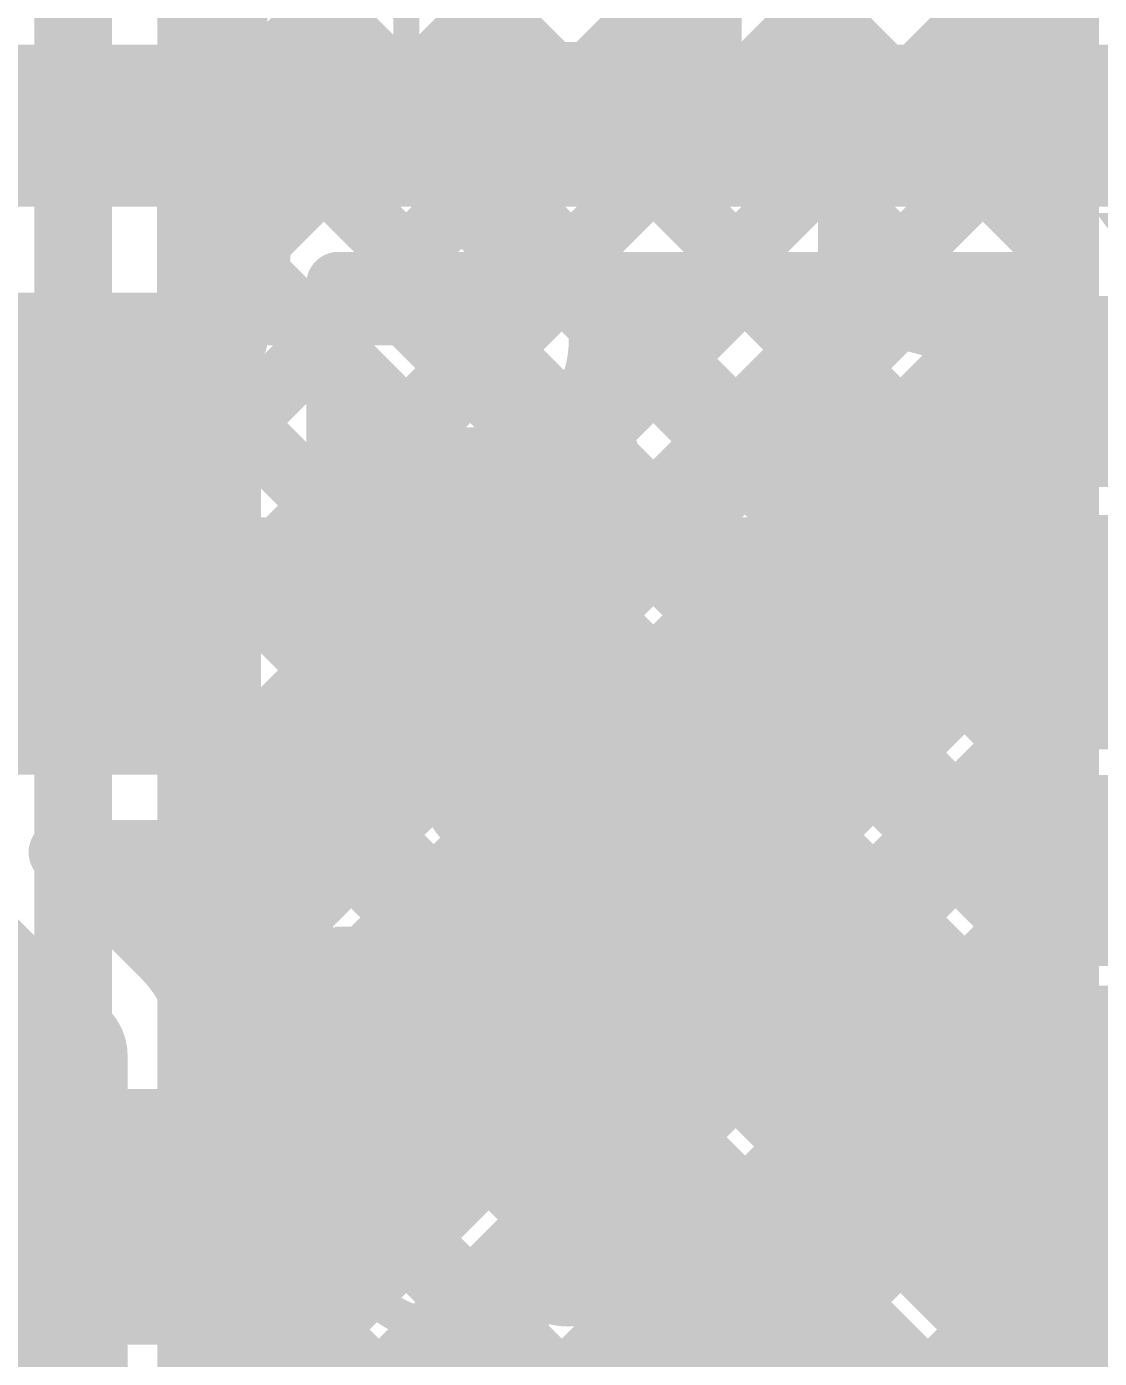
# Model space of a CAD drawing. Header units: millimetres. Extents: x -0.33 to 3.26, y -0.12 to 2.83.
# Drawn here: x 1.5893 to 1.7551, y 1.7346 to 1.9403 of the extents above; entities that cross this region are included whole.
import ezdxf

# ---------------------------------------------------------------- set-up
doc = ezdxf.new("R2010")
doc.units = ezdxf.units.MM
doc.header["$MEASUREMENT"] = 0
for name, color, linetype in [('BottomLayer', 5, 'Continuous'), ('BottomOverlay', 54, 'Continuous'), ('BottomPaste', 16, 'Continuous'), ('BottomSolder', 6, 'Continuous'), ('TopLayer', 1, 'Continuous'), ('TopOverlay', 2, 'Continuous'), ('ViaHoleLayer', 16, 'Continuous')]:
    doc.layers.add(name, color=color, linetype=linetype)
doc.styles.add('Arial', font='', dxfattribs={"height": 0.2})
doc.styles.get('Arial').set_extended_font_data('Arial')

# ---------------------------------------------------------------- blocks, each defined once
blk = doc.blocks.new('R__0402_B_120')
at = {"layer": 'BottomLayer'}
for points in [[(-0.009500000000000001, 0.0125), (-0.009499999999999998, -0.0125), (-0.0275, -0.0125), (-0.0275, 0.0125)], [(0.0275, 0.0125), (0.0275, -0.0125), (0.009500000000000001, -0.0125), (0.009499999999999998, 0.0125)]]:
    blk.add_hatch(color=5, dxfattribs=at).paths.add_polyline_path(points)
at = {"layer": 'BottomPaste'}
for points in [[(-0.009500000000000001, 0.0125), (-0.009499999999999998, -0.0125), (-0.0275, -0.0125), (-0.0275, 0.0125)], [(0.0275, 0.0125), (0.0275, -0.0125), (0.009500000000000001, -0.0125), (0.009499999999999998, 0.0125)]]:
    blk.add_hatch(color=16, dxfattribs=at).paths.add_polyline_path(points)
at = {"layer": 'BottomSolder'}
for points in [[(-0.005500000000000001, 0.0165), (-0.005499999999999999, -0.0165), (-0.0315, -0.0165), (-0.0315, 0.0165)], [(0.0315, 0.0165), (0.0315, -0.0165), (0.005500000000000001, -0.0165), (0.005499999999999999, 0.0165)]]:
    blk.add_hatch(color=6, dxfattribs=at).paths.add_polyline_path(points)
at = {"layer": 'BottomOverlay', "const_width": 0.005}
for points in [[(-0.0325, 0.0175), (-0.0325, -0.0175)], [(-0.0325, 0.0175), (-0.0085, 0.0175)], [(0.0085, 0.0175), (0.0325, 0.0175)], [(0.0325, 0.0175), (0.0325, -0.0175)], [(-0.0325, -0.0175), (-0.0085, -0.0175)], [(0.0085, -0.0175), (0.0325, -0.0175)]]:
    blk.add_lwpolyline(points, dxfattribs=at)
at = {"layer": 'BottomOverlay', "const_width": 0.0025}
for points in [[(-0.03375, 0.0175, 1), (-0.03125, 0.0175, 1)], [(-0.03375, 0.0175, 1), (-0.03125, 0.0175, 1)], [(-0.00975, 0.0175, 1), (-0.00725, 0.0175, 1)], [(0.00725, 0.0175, 1), (0.00975, 0.0175, 1)], [(0.03125, 0.0175, 1), (0.03375, 0.0175, 1)], [(0.03125, 0.0175, 1), (0.03375, 0.0175, 1)], [(-0.03375, -0.0175, 1), (-0.03125, -0.0175, 1)], [(-0.03375, -0.0175, 1), (-0.03125, -0.0175, 1)], [(-0.00975, -0.0175, 1), (-0.00725, -0.0175, 1)], [(0.00725, -0.0175, 1), (0.00975, -0.0175, 1)], [(0.03125, -0.0175, 1), (0.03375, -0.0175, 1)], [(0.03125, -0.0175, 1), (0.03375, -0.0175, 1)]]:
    blk.add_lwpolyline(points, format="xyb", close=True, dxfattribs=at)
blk = doc.blocks.new('R__0402_B_124')
at = {"layer": 'BottomLayer'}
for points in [[(-0.009500000000000001, 0.0125), (-0.009499999999999998, -0.0125), (-0.0275, -0.0125), (-0.0275, 0.0125)], [(0.0275, 0.0125), (0.0275, -0.0125), (0.009500000000000001, -0.0125), (0.009499999999999998, 0.0125)]]:
    blk.add_hatch(color=5, dxfattribs=at).paths.add_polyline_path(points)
at = {"layer": 'BottomPaste'}
for points in [[(-0.009500000000000001, 0.0125), (-0.009499999999999998, -0.0125), (-0.0275, -0.0125), (-0.0275, 0.0125)], [(0.0275, 0.0125), (0.0275, -0.0125), (0.009500000000000001, -0.0125), (0.009499999999999998, 0.0125)]]:
    blk.add_hatch(color=16, dxfattribs=at).paths.add_polyline_path(points)
at = {"layer": 'BottomSolder'}
for points in [[(-0.005500000000000001, 0.0165), (-0.005499999999999999, -0.0165), (-0.0315, -0.0165), (-0.0315, 0.0165)], [(0.0315, 0.0165), (0.0315, -0.0165), (0.005500000000000001, -0.0165), (0.005499999999999999, 0.0165)]]:
    blk.add_hatch(color=6, dxfattribs=at).paths.add_polyline_path(points)
at = {"layer": 'BottomOverlay', "const_width": 0.005}
for points in [[(-0.0325, 0.0175), (-0.0085, 0.0175)], [(-0.0325, 0.0175), (-0.0325, -0.0175)], [(0.0085, 0.0175), (0.0325, 0.0175)], [(0.0325, 0.0175), (0.0325, -0.0175)], [(-0.0325, -0.0175), (-0.0085, -0.0175)], [(0.0085, -0.0175), (0.0325, -0.0175)]]:
    blk.add_lwpolyline(points, dxfattribs=at)
at = {"layer": 'BottomOverlay', "const_width": 0.0025}
for points in [[(-0.03375, 0.0175, 1), (-0.03125, 0.0175, 1)], [(-0.03375, 0.0175, 1), (-0.03125, 0.0175, 1)], [(-0.00975, 0.0175, 1), (-0.00725, 0.0175, 1)], [(0.00725, 0.0175, 1), (0.00975, 0.0175, 1)], [(0.03125, 0.0175, 1), (0.03375, 0.0175, 1)], [(0.03125, 0.0175, 1), (0.03375, 0.0175, 1)], [(-0.03375, -0.0175, 1), (-0.03125, -0.0175, 1)], [(-0.03375, -0.0175, 1), (-0.03125, -0.0175, 1)], [(-0.00975, -0.0175, 1), (-0.00725, -0.0175, 1)], [(0.00725, -0.0175, 1), (0.00975, -0.0175, 1)], [(0.03125, -0.0175, 1), (0.03375, -0.0175, 1)], [(0.03125, -0.0175, 1), (0.03375, -0.0175, 1)]]:
    blk.add_lwpolyline(points, format="xyb", close=True, dxfattribs=at)
blk = doc.blocks.new('SOT23_3_B_168')
at = {"layer": 'BottomLayer'}
for points in [[(-0.02165995, 0.02657475), (-0.05315605, 0.02657475), (-0.05315605, 0.05807085), (-0.02165995, 0.05807085)], [(0.05314315, 0.02657475), (0.02164705, 0.02657475), (0.02164705, 0.05807085), (0.05314315, 0.05807085)], [(0.01574165, -0.05807095), (-0.01575445, -0.05807095), (-0.01575445, -0.02657485), (0.01574165, -0.02657485)]]:
    blk.add_hatch(color=5, dxfattribs=at).paths.add_polyline_path(points)
at = {"layer": 'BottomPaste'}
for points in [[(-0.02165995, 0.02657475), (-0.05315605, 0.02657475), (-0.05315605, 0.05807085), (-0.02165995, 0.05807085)], [(0.05314315, 0.02657475), (0.02164705, 0.02657475), (0.02164705, 0.05807085), (0.05314315, 0.05807085)], [(0.01574165, -0.05807095), (-0.01575445, -0.05807095), (-0.01575445, -0.02657485), (0.01574165, -0.02657485)]]:
    blk.add_hatch(color=16, dxfattribs=at).paths.add_polyline_path(points)
at = {"layer": 'BottomSolder'}
for points in [[(-0.01765995, 0.02257475), (-0.05715605, 0.02257475), (-0.05715605, 0.06207085), (-0.01765995, 0.06207085)], [(0.05714315, 0.02257475), (0.01764705, 0.02257475), (0.01764705, 0.06207085), (0.05714315, 0.06207085)], [(0.01974165, -0.06207095), (-0.01975445, -0.06207095), (-0.01975445, -0.02257485), (0.01974165, -0.02257485)]]:
    blk.add_hatch(color=6, dxfattribs=at).paths.add_polyline_path(points)
at = {"layer": 'BottomOverlay'}
for points, const_width in [([(-0.0640851, 0.068, 1), (-0.0739277, 0.068, 1)], 0.0098425), ([(-0.0763883, 0.068, 1), (-0.0714671, 0.068, 1)], 0.0049212), ([(-0.0665457, 0.068, 1), (-0.0616245, 0.068, 1)], 0.0049212), ([(-0.0665064, 0.03, 1), (-0.0615064, 0.03, 1)], 0.005), ([(-0.0135064, 0.032, 1), (-0.0085064, 0.032, 1)], 0.005), ([(0.0084936, 0.032, 1), (0.0134936, 0.032, 1)], 0.005), ([(0.0614936, 0.03, 1), (0.0664936, 0.03, 1)], 0.005), ([(0.0264936, -0.031, 1), (0.0314936, -0.031, 1)], 0.005), ([(0.0614936, -0.031, 1), (0.0664936, -0.031, 1)], 0.005), ([(0.0614936, -0.031, 1), (0.0664936, -0.031, 1)], 0.005), ([(-0.0665064, -0.032, 1), (-0.0615064, -0.032, 1)], 0.005), ([(-0.0665064, -0.032, 1), (-0.0615064, -0.032, 1)], 0.005), ([(-0.0315064, -0.032, 1), (-0.0265064, -0.032, 1)], 0.005)]:
    blk.add_lwpolyline(points, format="xyb", close=True, dxfattribs=dict(at, const_width=const_width))
at = {"layer": 'BottomOverlay', "const_width": 0.01}
for points in [[(-0.0640064, 0.03), (-0.0640064, -0.032)], [(0.0109936, 0.032), (-0.0110064, 0.032)], [(0.0639936, 0.03), (0.0639936, -0.031)], [(0.0639936, -0.031), (0.0289936, -0.031)], [(-0.0290064, -0.032), (-0.0640064, -0.032)]]:
    blk.add_lwpolyline(points, dxfattribs=at)
blk = doc.blocks.new('SOT23_3_B_172')
at = {"layer": 'BottomLayer'}
for points in [[(-0.02165995, 0.02657475), (-0.05315605, 0.02657475), (-0.05315605, 0.05807085), (-0.02165995, 0.05807085)], [(0.05314315, 0.02657475), (0.02164705, 0.02657475), (0.02164705, 0.05807085), (0.05314315, 0.05807085)], [(0.01574165, -0.05807095), (-0.01575445, -0.05807095), (-0.01575445, -0.02657485), (0.01574165, -0.02657485)]]:
    blk.add_hatch(color=5, dxfattribs=at).paths.add_polyline_path(points)
at = {"layer": 'BottomPaste'}
for points in [[(-0.02165995, 0.02657475), (-0.05315605, 0.02657475), (-0.05315605, 0.05807085), (-0.02165995, 0.05807085)], [(0.05314315, 0.02657475), (0.02164705, 0.02657475), (0.02164705, 0.05807085), (0.05314315, 0.05807085)], [(0.01574165, -0.05807095), (-0.01575445, -0.05807095), (-0.01575445, -0.02657485), (0.01574165, -0.02657485)]]:
    blk.add_hatch(color=16, dxfattribs=at).paths.add_polyline_path(points)
at = {"layer": 'BottomSolder'}
for points in [[(-0.01765995, 0.02257475), (-0.05715605, 0.02257475), (-0.05715605, 0.06207085), (-0.01765995, 0.06207085)], [(0.05714315, 0.02257475), (0.01764705, 0.02257475), (0.01764705, 0.06207085), (0.05714315, 0.06207085)], [(0.01974165, -0.06207095), (-0.01975445, -0.06207095), (-0.01975445, -0.02257485), (0.01974165, -0.02257485)]]:
    blk.add_hatch(color=6, dxfattribs=at).paths.add_polyline_path(points)
at = {"layer": 'BottomOverlay'}
for points, const_width in [([(-0.0640851, 0.068, 1), (-0.0739277, 0.068, 1)], 0.0098425), ([(-0.0763883, 0.068, 1), (-0.0714671, 0.068, 1)], 0.0049212), ([(-0.0665457, 0.068, 1), (-0.0616245, 0.068, 1)], 0.0049212), ([(-0.0665064, 0.03, 1), (-0.0615064, 0.03, 1)], 0.005), ([(-0.0135064, 0.032, 1), (-0.0085064, 0.032, 1)], 0.005), ([(0.0084936, 0.032, 1), (0.0134936, 0.032, 1)], 0.005), ([(0.0614936, 0.03, 1), (0.0664936, 0.03, 1)], 0.005), ([(0.0264936, -0.031, 1), (0.0314936, -0.031, 1)], 0.005), ([(0.0614936, -0.031, 1), (0.0664936, -0.031, 1)], 0.005), ([(0.0614936, -0.031, 1), (0.0664936, -0.031, 1)], 0.005), ([(-0.0665064, -0.032, 1), (-0.0615064, -0.032, 1)], 0.005), ([(-0.0665064, -0.032, 1), (-0.0615064, -0.032, 1)], 0.005), ([(-0.0315064, -0.032, 1), (-0.0265064, -0.032, 1)], 0.005)]:
    blk.add_lwpolyline(points, format="xyb", close=True, dxfattribs=dict(at, const_width=const_width))
at = {"layer": 'BottomOverlay', "const_width": 0.01}
for points in [[(-0.0640064, 0.03), (-0.0640064, -0.032)], [(0.0109936, 0.032), (-0.0110064, 0.032)], [(0.0639936, 0.03), (0.0639936, -0.031)], [(0.0639936, -0.031), (0.0289936, -0.031)], [(-0.0290064, -0.032), (-0.0640064, -0.032)]]:
    blk.add_lwpolyline(points, dxfattribs=at)
blk = doc.blocks.new('SOT23_3_B_176')
at = {"layer": 'BottomLayer'}
for points in [[(-0.02165995, 0.02657475), (-0.05315605, 0.02657475), (-0.05315605, 0.05807085), (-0.02165995, 0.05807085)], [(0.05314315, 0.02657475), (0.02164705, 0.02657475), (0.02164705, 0.05807085), (0.05314315, 0.05807085)], [(0.01574165, -0.05807095), (-0.01575445, -0.05807095), (-0.01575445, -0.02657485), (0.01574165, -0.02657485)]]:
    blk.add_hatch(color=5, dxfattribs=at).paths.add_polyline_path(points)
at = {"layer": 'BottomPaste'}
for points in [[(-0.02165995, 0.02657475), (-0.05315605, 0.02657475), (-0.05315605, 0.05807085), (-0.02165995, 0.05807085)], [(0.05314315, 0.02657475), (0.02164705, 0.02657475), (0.02164705, 0.05807085), (0.05314315, 0.05807085)], [(0.01574165, -0.05807095), (-0.01575445, -0.05807095), (-0.01575445, -0.02657485), (0.01574165, -0.02657485)]]:
    blk.add_hatch(color=16, dxfattribs=at).paths.add_polyline_path(points)
at = {"layer": 'BottomSolder'}
for points in [[(-0.01765995, 0.02257475), (-0.05715605, 0.02257475), (-0.05715605, 0.06207085), (-0.01765995, 0.06207085)], [(0.05714315, 0.02257475), (0.01764705, 0.02257475), (0.01764705, 0.06207085), (0.05714315, 0.06207085)], [(0.01974165, -0.06207095), (-0.01975445, -0.06207095), (-0.01975445, -0.02257485), (0.01974165, -0.02257485)]]:
    blk.add_hatch(color=6, dxfattribs=at).paths.add_polyline_path(points)
at = {"layer": 'BottomOverlay'}
for points, const_width in [([(-0.0640851, 0.068, 1), (-0.0739277, 0.068, 1)], 0.0098425), ([(-0.0763883, 0.068, 1), (-0.0714671, 0.068, 1)], 0.0049212), ([(-0.0665457, 0.068, 1), (-0.0616245, 0.068, 1)], 0.0049212), ([(-0.0665064, 0.03, 1), (-0.0615064, 0.03, 1)], 0.005), ([(-0.0135064, 0.032, 1), (-0.0085064, 0.032, 1)], 0.005), ([(0.0084936, 0.032, 1), (0.0134936, 0.032, 1)], 0.005), ([(0.0614936, 0.03, 1), (0.0664936, 0.03, 1)], 0.005), ([(0.0264936, -0.031, 1), (0.0314936, -0.031, 1)], 0.005), ([(0.0614936, -0.031, 1), (0.0664936, -0.031, 1)], 0.005), ([(0.0614936, -0.031, 1), (0.0664936, -0.031, 1)], 0.005), ([(-0.0665064, -0.032, 1), (-0.0615064, -0.032, 1)], 0.005), ([(-0.0665064, -0.032, 1), (-0.0615064, -0.032, 1)], 0.005), ([(-0.0315064, -0.032, 1), (-0.0265064, -0.032, 1)], 0.005)]:
    blk.add_lwpolyline(points, format="xyb", close=True, dxfattribs=dict(at, const_width=const_width))
at = {"layer": 'BottomOverlay', "const_width": 0.01}
for points in [[(-0.0640064, 0.03), (-0.0640064, -0.032)], [(0.0109936, 0.032), (-0.0110064, 0.032)], [(0.0639936, 0.03), (0.0639936, -0.031)], [(0.0639936, -0.031), (0.0289936, -0.031)], [(-0.0290064, -0.032), (-0.0640064, -0.032)]]:
    blk.add_lwpolyline(points, dxfattribs=at)
blk = doc.blocks.new('R__0402_B_223')
at = {"layer": 'BottomLayer'}
for points in [[(-0.009500000000000001, 0.0125), (-0.009499999999999998, -0.0125), (-0.0275, -0.0125), (-0.0275, 0.0125)], [(0.0275, 0.0125), (0.0275, -0.0125), (0.009500000000000001, -0.0125), (0.009499999999999998, 0.0125)]]:
    blk.add_hatch(color=5, dxfattribs=at).paths.add_polyline_path(points)
at = {"layer": 'BottomPaste'}
for points in [[(-0.009500000000000001, 0.0125), (-0.009499999999999998, -0.0125), (-0.0275, -0.0125), (-0.0275, 0.0125)], [(0.0275, 0.0125), (0.0275, -0.0125), (0.009500000000000001, -0.0125), (0.009499999999999998, 0.0125)]]:
    blk.add_hatch(color=16, dxfattribs=at).paths.add_polyline_path(points)
at = {"layer": 'BottomSolder'}
for points in [[(-0.005500000000000001, 0.0165), (-0.005499999999999999, -0.0165), (-0.0315, -0.0165), (-0.0315, 0.0165)], [(0.0315, 0.0165), (0.0315, -0.0165), (0.005500000000000001, -0.0165), (0.005499999999999999, 0.0165)]]:
    blk.add_hatch(color=6, dxfattribs=at).paths.add_polyline_path(points)
at = {"layer": 'BottomOverlay', "const_width": 0.005}
for points in [[(-0.0085, 0.0175), (-0.0325, 0.0175)], [(-0.0325, -0.0175), (-0.0325, 0.0175)], [(0.0325, 0.0175), (0.0085, 0.0175)], [(0.0325, -0.0175), (0.0325, 0.0175)], [(-0.0085, -0.0175), (-0.0325, -0.0175)], [(0.0325, -0.0175), (0.0085, -0.0175)]]:
    blk.add_lwpolyline(points, dxfattribs=at)
at = {"layer": 'BottomOverlay', "const_width": 0.0025}
for points in [[(-0.03375, 0.0175, 1), (-0.03125, 0.0175, 1)], [(-0.03375, 0.0175, 1), (-0.03125, 0.0175, 1)], [(-0.00975, 0.0175, 1), (-0.00725, 0.0175, 1)], [(0.00725, 0.0175, 1), (0.00975, 0.0175, 1)], [(0.03125, 0.0175, 1), (0.03375, 0.0175, 1)], [(0.03125, 0.0175, 1), (0.03375, 0.0175, 1)], [(-0.03375, -0.0175, 1), (-0.03125, -0.0175, 1)], [(-0.03375, -0.0175, 1), (-0.03125, -0.0175, 1)], [(-0.00975, -0.0175, 1), (-0.00725, -0.0175, 1)], [(0.00725, -0.0175, 1), (0.00975, -0.0175, 1)], [(0.03125, -0.0175, 1), (0.03375, -0.0175, 1)], [(0.03125, -0.0175, 1), (0.03375, -0.0175, 1)]]:
    blk.add_lwpolyline(points, format="xyb", close=True, dxfattribs=at)

msp = doc.modelspace()

# ---------------------------------------------------------------- hatches: boundary and pattern name
at = {"layer": 'BottomLayer'}
msp.add_hatch(color=5, dxfattribs=at).paths.add_polyline_path([(1.5475151, 1.8247603), (1.6255151, 1.8247603), (1.6255151, 1.8977603), (1.5475151, 1.8977603)])
h = msp.add_hatch(color=5, dxfattribs=at)
edge = h.paths.add_edge_path()
edge.add_arc((1.672563, 1.872), 0.011811, 0, 360)
h = msp.add_hatch(color=5, dxfattribs=at)
edge = h.paths.add_edge_path()
edge.add_arc((1.712563, 1.872), 0.011811, 0, 360)
h = msp.add_hatch(color=5, dxfattribs=at)
edge = h.paths.add_edge_path()
edge.add_arc((1.672563, 1.832), 0.011811, 0, 360)
h = msp.add_hatch(color=5, dxfattribs=at)
edge = h.paths.add_edge_path()
edge.add_arc((1.712563, 1.832), 0.011811, 0, 360)
h = msp.add_hatch(color=5, dxfattribs=at)
edge = h.paths.add_edge_path()
edge.add_arc((1.712563, 1.793), 0.011811, 0, 360)
h = msp.add_hatch(color=5, dxfattribs=at)
edge = h.paths.add_edge_path()
edge.add_arc((1.672563, 1.792), 0.011811, 0, 360)
h = msp.add_hatch(color=5, dxfattribs=at)
edge = h.paths.add_edge_path()
edge.add_arc((1.673, 1.7513189), 0.011811, 0, 360)
h = msp.add_hatch(color=5, dxfattribs=at)
edge = h.paths.add_edge_path()
edge.add_arc((1.713, 1.7513189), 0.011811, 0, 360)
at = {"layer": 'TopLayer'}
h = msp.add_hatch(color=1, dxfattribs=at)
edge = h.paths.add_edge_path()
edge.add_arc((1.672563, 1.872), 0.011811, 0, 360)
h = msp.add_hatch(color=1, dxfattribs=at)
edge = h.paths.add_edge_path()
edge.add_arc((1.712563, 1.872), 0.011811, 0, 360)
h = msp.add_hatch(color=1, dxfattribs=at)
edge = h.paths.add_edge_path()
edge.add_arc((1.672563, 1.832), 0.011811, 0, 360)
h = msp.add_hatch(color=1, dxfattribs=at)
edge = h.paths.add_edge_path()
edge.add_arc((1.712563, 1.832), 0.011811, 0, 360)
h = msp.add_hatch(color=1, dxfattribs=at)
edge = h.paths.add_edge_path()
edge.add_arc((1.712563, 1.793), 0.011811, 0, 360)
h = msp.add_hatch(color=1, dxfattribs=at)
edge = h.paths.add_edge_path()
edge.add_arc((1.672563, 1.792), 0.011811, 0, 360)
h = msp.add_hatch(color=1, dxfattribs=at)
edge = h.paths.add_edge_path()
edge.add_arc((1.673, 1.7513189), 0.011811, 0, 360)
h = msp.add_hatch(color=1, dxfattribs=at)
edge = h.paths.add_edge_path()
edge.add_arc((1.713, 1.7513189), 0.011811, 0, 360)
at = {"layer": 'ViaHoleLayer'}
h = msp.add_hatch(color=16, dxfattribs=at)
edge = h.paths.add_edge_path()
edge.add_arc((1.672563, 1.872), 0.007874, 0, 360)
h = msp.add_hatch(color=16, dxfattribs=at)
edge = h.paths.add_edge_path()
edge.add_arc((1.712563, 1.872), 0.007874, 0, 360)
h = msp.add_hatch(color=16, dxfattribs=at)
edge = h.paths.add_edge_path()
edge.add_arc((1.672563, 1.832), 0.007874, 0, 360)
h = msp.add_hatch(color=16, dxfattribs=at)
edge = h.paths.add_edge_path()
edge.add_arc((1.712563, 1.832), 0.007874, 0, 360)
h = msp.add_hatch(color=16, dxfattribs=at)
edge = h.paths.add_edge_path()
edge.add_arc((1.672563, 1.792), 0.007874, 0, 360)
h = msp.add_hatch(color=16, dxfattribs=at)
edge = h.paths.add_edge_path()
edge.add_arc((1.712563, 1.793), 0.007874, 0, 360)
h = msp.add_hatch(color=16, dxfattribs=at)
edge = h.paths.add_edge_path()
edge.add_arc((1.673, 1.7513189), 0.007874, 0, 360)
h = msp.add_hatch(color=16, dxfattribs=at)
edge = h.paths.add_edge_path()
edge.add_arc((1.713, 1.7513189), 0.007874, 0, 360)

# ---------------------------------------------------------------- linework, layer by layer
at = {"layer": 'BottomLayer'}
for points, const_width in [([(1.523, 1.925), (1.692, 1.925)], 0.025), ([(1.692, 1.925), (1.6920001, 1.9249999)], 0.025), ([(1.6920001, 1.9249999), (1.8223917, 1.9249999)], 0.025), ([(1.615989, 1.7876948), (1.7287941, 1.9004999)], 0.01), ([(1.6375151, 1.8657895), (1.6722256, 1.9005)], 0.01), ([(1.6375151, 1.8940738), (1.6439413, 1.9005)], 0.01), ([(1.6375151, 1.9005), (1.6919301, 1.9005)], 0.01), ([(1.6375151, 1.8127603), (1.6375151, 1.9005)], 0.01), ([(1.6375151, 1.8375052), (1.7005098, 1.9004999)], 0.01), ([(1.6434918, 1.9005), (1.7434593, 1.8005325)], 0.01), ([(1.6717761, 1.9005), (1.7434593, 1.8288168)], 0.01), ([(1.6920001, 1.9004999), (1.7434593, 1.9004999)], 0.01), ([(1.7000605, 1.9004999), (1.7434593, 1.8571011)], 0.01), ([(1.7283448, 1.9004999), (1.7433374, 1.8855073)], 0.01), ([(1.7434593, 1.8862986), (1.7434593, 1.9004999)], 0.01), ([(1.6226713, 1.7660928), (1.7434593, 1.8868808)], 0.01), ([(1.6375151, 1.8781924), (1.7585336, 1.7571739)], 0.01), ([(1.7434593, 1.8661739), (1.7434593, 1.8780492)], 0.01), ([(1.7434593, 1.8611739), (1.7434593, 1.8661739)], 0.01), ([(1.7434593, 1.8611739), (1.7434593, 1.8661739)], 0.01), ([(1.7434593, 1.8291739), (1.7434593, 1.8611739)], 0.01), ([(1.6226713, 1.7378085), (1.7434593, 1.8585965)], 0.01), ([(1.6375151, 1.8499081), (1.7434593, 1.7439639)], 0.01), ([(1.6169231, 1.703776), (1.7434593, 1.8303122)], 0.01), ([(1.7434593, 1.8241739), (1.7434593, 1.8291739)], 0.01), ([(1.7434593, 1.8241739), (1.7434593, 1.8291739)], 0.01), ([(1.7434593, 1.7871739), (1.7434593, 1.8241739)], 0.01), ([(1.6375151, 1.8216238), (1.7434593, 1.7156796)], 0.01), ([(1.5946277, 1.8127603), (1.6375151, 1.8127603)], 0.01), ([(1.5946277, 1.8127603), (1.6104403, 1.7969477)], 0.01), ([(1.6036989, 1.803689), (1.6127702, 1.8127603)], 0.01), ([(1.6180943, 1.8127603), (1.7434593, 1.6873953)], 0.01), ([(1.5705151, 1.8057603), (1.5949231, 1.7813523)], 0.02), ([(1.6169231, 1.6754917), (1.7434593, 1.8020279)], 0.01), ([(1.6226712, 1.6529555), (1.7568896, 1.7871739)], 0.01), ([(1.7434593, 1.7871739), (1.7596252, 1.7871739)], 0.01), ([(1.7568179, 1.7871739), (1.7868179, 1.7571739)], 0.01), ([(1.5949231, 1.6344375), (1.5949231, 1.7813523)], 0.02), ([(1.7551739, 1.7571739), (1.7836739, 1.7856739)], 0.01), ([(1.7551739, 1.7571739), (1.7836739, 1.7856739)], 0.01), ([(1.6167399, 1.7841856), (1.6226713, 1.7841856)], 0.01), ([(1.6183847, 1.7841856), (1.6226713, 1.779899)], 0.01), ([(1.6226713, 1.7286894), (1.6226713, 1.7841856)], 0.01), ([(1.6226713, 1.779899), (1.7482614, 1.6543089)], 0.01), ([(1.7434593, 1.7571739), (1.7924593, 1.7571739)], 0.01), ([(1.7434593, 1.7201739), (1.7434593, 1.7571739)], 0.01), ([(1.6226713, 1.7516147), (1.8919719, 1.4823141)], 0.01), ([(1.6226712, 1.6246712), (1.7434593, 1.7454593)], 0.01), ([(1.6226712, 1.6246712), (1.7434593, 1.7454593)], 0.01)]:
    msp.add_lwpolyline(points, dxfattribs=dict(at, const_width=const_width))
for points, const_width in [([(1.68575, 1.925, 1), (1.69825, 1.925, 1)], 0.0125), ([(1.68575, 1.925, 1), (1.69825, 1.925, 1)], 0.0125), ([(1.6857501, 1.9249999, 1), (1.6982501, 1.9249999, 1)], 0.0125), ([(1.6857501, 1.9249999, 1), (1.6982501, 1.9249999, 1)], 0.0125), ([(1.6350151, 1.9005, 1), (1.6400151, 1.9005, 1)], 0.005), ([(1.6350151, 1.9005, 1), (1.6400151, 1.9005, 1)], 0.005), ([(1.6409918, 1.9005, 1), (1.6459918, 1.9005, 1)], 0.005), ([(1.6414413, 1.9005, 1), (1.6464413, 1.9005, 1)], 0.005), ([(1.6692761, 1.9005, 1), (1.6742761, 1.9005, 1)], 0.005), ([(1.6697256, 1.9005, 1), (1.6747256, 1.9005, 1)], 0.005), ([(1.6894301, 1.9005, 1), (1.6944301, 1.9005, 1)], 0.005), ([(1.6895001, 1.9004999, 1), (1.6945001, 1.9004999, 1)], 0.005), ([(1.6975605, 1.9004999, 1), (1.7025605, 1.9004999, 1)], 0.005), ([(1.6980098, 1.9004999, 1), (1.7030098, 1.9004999, 1)], 0.005), ([(1.7258448, 1.9004999, 1), (1.7308448, 1.9004999, 1)], 0.005), ([(1.7262941, 1.9004999, 1), (1.7312941, 1.9004999, 1)], 0.005), ([(1.7409593, 1.9004999, 1), (1.7459593, 1.9004999, 1)], 0.005), ([(1.7409593, 1.9004999, 1), (1.7459593, 1.9004999, 1)], 0.005), ([(1.6350151, 1.8940738, 1), (1.6400151, 1.8940738, 1)], 0.005), ([(1.7408374, 1.8855073, 1), (1.7458374, 1.8855073, 1)], 0.005), ([(1.7409593, 1.8868808, 1), (1.7459593, 1.8868808, 1)], 0.005), ([(1.7409593, 1.8862986, 1), (1.7459593, 1.8862986, 1)], 0.005), ([(1.7409593, 1.8862986, 1), (1.7459593, 1.8862986, 1)], 0.005), ([(1.6350151, 1.8781924, 1), (1.6400151, 1.8781924, 1)], 0.005), ([(1.7409593, 1.8780492, 1), (1.7459593, 1.8780492, 1)], 0.005), ([(1.7409593, 1.8780492, 1), (1.7459593, 1.8780492, 1)], 0.005), ([(1.6350151, 1.8657895, 1), (1.6400151, 1.8657895, 1)], 0.005), ([(1.7409593, 1.8661739, 1), (1.7459593, 1.8661739, 1)], 0.005), ([(1.7409593, 1.8661739, 1), (1.7459593, 1.8661739, 1)], 0.005), ([(1.7409593, 1.8661739, 1), (1.7459593, 1.8661739, 1)], 0.005), ([(1.7409593, 1.8611739, 1), (1.7459593, 1.8611739, 1)], 0.005), ([(1.7409593, 1.8611739, 1), (1.7459593, 1.8611739, 1)], 0.005), ([(1.7409593, 1.8611739, 1), (1.7459593, 1.8611739, 1)], 0.005), ([(1.7409593, 1.8585965, 1), (1.7459593, 1.8585965, 1)], 0.005), ([(1.7409593, 1.8571011, 1), (1.7459593, 1.8571011, 1)], 0.005), ([(1.6350151, 1.8499081, 1), (1.6400151, 1.8499081, 1)], 0.005), ([(1.6350151, 1.8375052, 1), (1.6400151, 1.8375052, 1)], 0.005), ([(1.7409593, 1.8303122, 1), (1.7459593, 1.8303122, 1)], 0.005), ([(1.7409593, 1.8291739, 1), (1.7459593, 1.8291739, 1)], 0.005), ([(1.7409593, 1.8291739, 1), (1.7459593, 1.8291739, 1)], 0.005), ([(1.7409593, 1.8291739, 1), (1.7459593, 1.8291739, 1)], 0.005), ([(1.7409593, 1.8288168, 1), (1.7459593, 1.8288168, 1)], 0.005), ([(1.7409593, 1.8241739, 1), (1.7459593, 1.8241739, 1)], 0.005), ([(1.7409593, 1.8241739, 1), (1.7459593, 1.8241739, 1)], 0.005), ([(1.7409593, 1.8241739, 1), (1.7459593, 1.8241739, 1)], 0.005), ([(1.6350151, 1.8216238, 1), (1.6400151, 1.8216238, 1)], 0.005), ([(1.5921277, 1.8127603, 1), (1.5971277, 1.8127603, 1)], 0.005), ([(1.5921277, 1.8127603, 1), (1.5971277, 1.8127603, 1)], 0.005), ([(1.6102702, 1.8127603, 1), (1.6152702, 1.8127603, 1)], 0.005), ([(1.6155943, 1.8127603, 1), (1.6205943, 1.8127603, 1)], 0.005), ([(1.6350151, 1.8127603, 1), (1.6400151, 1.8127603, 1)], 0.005), ([(1.6350151, 1.8127603, 1), (1.6400151, 1.8127603, 1)], 0.005), ([(1.6011989, 1.803689, 1), (1.6061989, 1.803689, 1)], 0.005), ([(1.7409593, 1.8020279, 1), (1.7459593, 1.8020279, 1)], 0.005), ([(1.7409593, 1.8005325, 1), (1.7459593, 1.8005325, 1)], 0.005), ([(1.6079403, 1.7969477, 1), (1.6129403, 1.7969477, 1)], 0.005), ([(1.6079403, 1.7969477, 1), (1.6129403, 1.7969477, 1)], 0.005), ([(1.6079794, 1.7969086, 1), (1.6129794, 1.7969086, 1)], 0.005), ([(1.613489, 1.7876948, 1), (1.618489, 1.7876948, 1)], 0.005), ([(1.7409593, 1.7871739, 1), (1.7459593, 1.7871739, 1)], 0.005), ([(1.7409593, 1.7871739, 1), (1.7459593, 1.7871739, 1)], 0.005), ([(1.7543179, 1.7871739, 1), (1.7593179, 1.7871739, 1)], 0.005), ([(1.7543896, 1.7871739, 1), (1.7593896, 1.7871739, 1)], 0.005), ([(1.7571252, 1.7871739, 1), (1.7621252, 1.7871739, 1)], 0.005), ([(1.7571252, 1.7871739, 1), (1.7621252, 1.7871739, 1)], 0.005), ([(1.7571252, 1.7871739, 1), (1.7621252, 1.7871739, 1)], 0.005), ([(1.5899231, 1.7813523, 1), (1.5999231, 1.7813523, 1)], 0.01), ([(1.5899231, 1.7813523, 1), (1.5999231, 1.7813523, 1)], 0.01), ([(1.6142399, 1.7841856, 1), (1.6192399, 1.7841856, 1)], 0.005), ([(1.6142399, 1.7841856, 1), (1.6192399, 1.7841856, 1)], 0.005), ([(1.6142399, 1.7841856, 1), (1.6192399, 1.7841856, 1)], 0.005), ([(1.6158847, 1.7841856, 1), (1.6208847, 1.7841856, 1)], 0.005), ([(1.6201713, 1.7841856, 1), (1.6251713, 1.7841856, 1)], 0.005), ([(1.6201713, 1.7841856, 1), (1.6251713, 1.7841856, 1)], 0.005), ([(1.6201713, 1.779899, 1), (1.6251713, 1.779899, 1)], 0.005), ([(1.6201713, 1.779899, 1), (1.6251713, 1.779899, 1)], 0.005), ([(1.6201713, 1.7660928, 1), (1.6251713, 1.7660928, 1)], 0.005), ([(1.7409593, 1.7571739, 1), (1.7459593, 1.7571739, 1)], 0.005), ([(1.7409593, 1.7571739, 1), (1.7459593, 1.7571739, 1)], 0.005), ([(1.7526739, 1.7571739, 1), (1.7576739, 1.7571739, 1)], 0.005), ([(1.7526739, 1.7571739, 1), (1.7576739, 1.7571739, 1)], 0.005), ([(1.7560336, 1.7571739, 1), (1.7610336, 1.7571739, 1)], 0.005), ([(1.6201713, 1.7516147, 1), (1.6251713, 1.7516147, 1)], 0.005), ([(1.7409593, 1.7454593, 1), (1.7459593, 1.7454593, 1)], 0.005), ([(1.7409593, 1.7454593, 1), (1.7459593, 1.7454593, 1)], 0.005), ([(1.7409593, 1.7439639, 1), (1.7459593, 1.7439639, 1)], 0.005), ([(1.6201713, 1.7378085, 1), (1.6251713, 1.7378085, 1)], 0.005)]:
    msp.add_lwpolyline(points, format="xyb", close=True, dxfattribs=dict(at, const_width=const_width))
at = {"layer": 'BottomLayer', "const_width": 0.01}
for points in [[(1.7434593, 1.8780492, -0.08478227281669451), (1.7434593, 1.8862986)], [(1.6104403, 1.7969477, -0.1661972849455561), (1.6167399, 1.7841856)], [(1.6104794, 1.7969086, -0.1655513178854328), (1.6167399, 1.7841856)], [(1.7676096, 1.7856739, -0.093119128866869), (1.7596252, 1.7871739)], [(1.7676096, 1.7856739, -0.093119128866869), (1.7596252, 1.7871739)]]:
    msp.add_lwpolyline(points, format="xyb", dxfattribs=at)
at = {"layer": 'TopLayer'}
for points, const_width in [([(1.4652991, 2.189), (1.75, 1.9042991)], 0.01), ([(1.4916053, 2.1881496), (1.75, 1.9297549)], 0.01), ([(1.6145215, 1.9219911), (1.7122444, 2.019714)], 0.01), ([(1.5965215, 1.6724785), (1.5965215, 2.0172603)], 0.012), ([(1.6191111, 2.0097322), (1.75, 1.8788433)], 0.01), ([(1.6145215, 1.8965353), (1.7249723, 2.0069861)], 0.01), ([(1.6145215, 1.6799343), (1.6145215, 2.001673)], 0.01), ([(1.6145215, 1.8710795), (1.7377002, 1.9942582)], 0.01), ([(1.6145215, 1.988866), (1.75, 1.8533875)], 0.01), ([(1.6145215, 1.8456237), (1.75, 1.9811022)], 0.01), ([(1.75, 1.6856722), (1.75, 1.9819584)], 0.01), ([(1.6145215, 1.9634102), (1.75, 1.8279317)], 0.01), ([(1.6145215, 1.8201679), (1.75, 1.9556464)], 0.01), ([(1.6145215, 1.9379544), (1.75, 1.8024759)], 0.01), ([(1.6145215, 1.7947121), (1.75, 1.9301906)], 0.01), ([(1.6145215, 1.9124986), (1.75, 1.7770201)], 0.01), ([(1.6145215, 1.7692563), (1.75, 1.9047348)], 0.01), ([(1.6145215, 1.8870428), (1.75, 1.7515643)], 0.01), ([(1.6145215, 1.7438005), (1.75, 1.879279)], 0.01), ([(1.6145215, 1.861587), (1.75, 1.7261085)], 0.01), ([(1.6145215, 1.7183447), (1.75, 1.8538232)], 0.01), ([(1.6145215, 1.8361312), (1.75, 1.7006527)], 0.01), ([(1.6145215, 1.6928889), (1.75, 1.8283674)], 0.01), ([(1.6145215, 1.8106754), (1.7456515, 1.6795454)], 0.01), ([(1.6207721, 1.6736837), (1.75, 1.8029116)], 0.01), ([(1.6145215, 1.7852196), (1.7587411, 1.641)], 0.01), ([(1.6335, 1.6609558), (1.75, 1.7774558)], 0.01), ([(1.6145215, 1.7597638), (1.7332853, 1.641)], 0.01), ([(1.6462279, 1.6482279), (1.75, 1.752)], 0.01), ([(1.6462279, 1.6482279), (1.75, 1.752)], 0.01), ([(1.6145215, 1.734308), (1.7068295, 1.642)], 0.01)]:
    msp.add_lwpolyline(points, dxfattribs=dict(at, const_width=const_width))
at = {"layer": 'TopLayer', "const_width": 0.005}
for points in [[(1.6120215, 1.9379544, 1), (1.6170215, 1.9379544, 1)], [(1.7475, 1.9301906, 1), (1.7525, 1.9301906, 1)], [(1.7475, 1.9297549, 1), (1.7525, 1.9297549, 1)], [(1.6120215, 1.9219911, 1), (1.6170215, 1.9219911, 1)], [(1.6120215, 1.9124986, 1), (1.6170215, 1.9124986, 1)], [(1.7475, 1.9047348, 1), (1.7525, 1.9047348, 1)], [(1.7475, 1.9042991, 1), (1.7525, 1.9042991, 1)], [(1.6120215, 1.8965353, 1), (1.6170215, 1.8965353, 1)], [(1.6120215, 1.8870428, 1), (1.6170215, 1.8870428, 1)], [(1.7475, 1.879279, 1), (1.7525, 1.879279, 1)], [(1.7475, 1.8788433, 1), (1.7525, 1.8788433, 1)], [(1.6120215, 1.8710795, 1), (1.6170215, 1.8710795, 1)], [(1.6120215, 1.861587, 1), (1.6170215, 1.861587, 1)], [(1.7475, 1.8538232, 1), (1.7525, 1.8538232, 1)], [(1.7475, 1.8533875, 1), (1.7525, 1.8533875, 1)], [(1.6120215, 1.8456237, 1), (1.6170215, 1.8456237, 1)], [(1.6120215, 1.8361312, 1), (1.6170215, 1.8361312, 1)], [(1.7475, 1.8283674, 1), (1.7525, 1.8283674, 1)], [(1.7475, 1.8279317, 1), (1.7525, 1.8279317, 1)], [(1.6120215, 1.8201679, 1), (1.6170215, 1.8201679, 1)], [(1.6120215, 1.8106754, 1), (1.6170215, 1.8106754, 1)], [(1.7475, 1.8029116, 1), (1.7525, 1.8029116, 1)], [(1.7475, 1.8024759, 1), (1.7525, 1.8024759, 1)], [(1.6120215, 1.7947121, 1), (1.6170215, 1.7947121, 1)], [(1.6120215, 1.7852196, 1), (1.6170215, 1.7852196, 1)], [(1.7475, 1.7774558, 1), (1.7525, 1.7774558, 1)], [(1.7475, 1.7770201, 1), (1.7525, 1.7770201, 1)], [(1.6120215, 1.7692563, 1), (1.6170215, 1.7692563, 1)], [(1.6120215, 1.7597638, 1), (1.6170215, 1.7597638, 1)], [(1.7475, 1.752, 1), (1.7525, 1.752, 1)], [(1.7475, 1.752, 1), (1.7525, 1.752, 1)], [(1.7475, 1.7515643, 1), (1.7525, 1.7515643, 1)], [(1.6120215, 1.7438005, 1), (1.6170215, 1.7438005, 1)], [(1.6120215, 1.734308, 1), (1.6170215, 1.734308, 1)]]:
    msp.add_lwpolyline(points, format="xyb", close=True, dxfattribs=at)
at = {"layer": 'TopOverlay', "const_width": 0.003}
for points in [[(1.187, 1.863), (1.784, 1.863)], [(1.187, 1.86), (1.784, 1.86)], [(1.187, 1.857), (1.781, 1.857)], [(1.187, 1.854), (1.781, 1.854)], [(1.613, 1.836), (1.706, 1.836)], [(1.613, 1.833), (1.712, 1.833)], [(1.613, 1.83), (1.712, 1.83)], [(1.613, 1.827), (1.715, 1.827)], [(1.613, 1.824), (1.715, 1.824)], [(1.613, 1.821), (1.637, 1.821)], [(1.685, 1.821), (1.715, 1.821)], [(1.613, 1.818), (1.634, 1.818)], [(1.694, 1.818), (1.715, 1.818)], [(1.613, 1.815), (1.634, 1.815)], [(1.694, 1.815), (1.715, 1.815)], [(1.613, 1.812), (1.634, 1.812)], [(1.694, 1.812), (1.715, 1.812)], [(1.613, 1.809), (1.634, 1.809)], [(1.694, 1.809), (1.715, 1.809)], [(1.754, 1.809), (1.769, 1.809)], [(1.613, 1.806), (1.634, 1.806)], [(1.694, 1.806), (1.715, 1.806)], [(1.754, 1.806), (1.769, 1.806)], [(1.613, 1.803), (1.634, 1.803)], [(1.694, 1.803), (1.715, 1.803)], [(1.613, 1.8), (1.634, 1.8)], [(1.694, 1.8), (1.715, 1.8)], [(1.613, 1.797), (1.634, 1.797)], [(1.694, 1.797), (1.715, 1.797)], [(1.613, 1.794), (1.634, 1.794)], [(1.691, 1.794), (1.715, 1.794)], [(1.613, 1.791), (1.715, 1.791)], [(1.613, 1.788), (1.715, 1.788)], [(1.613, 1.785), (1.715, 1.785)], [(1.613, 1.782), (1.712, 1.782)], [(1.613, 1.779), (1.709, 1.779)], [(1.613, 1.776), (1.703, 1.776)], [(1.613, 1.773), (1.634, 1.773)], [(1.658, 1.773), (1.685, 1.773)], [(1.613, 1.77), (1.634, 1.77)], [(1.661, 1.77), (1.688, 1.77)], [(1.613, 1.767), (1.634, 1.767)], [(1.664, 1.767), (1.691, 1.767)], [(1.613, 1.764), (1.634, 1.764)], [(1.667, 1.764), (1.694, 1.764)], [(1.613, 1.761), (1.634, 1.761)], [(1.67, 1.761), (1.7, 1.761)], [(1.613, 1.758), (1.634, 1.758)], [(1.673, 1.758), (1.7, 1.758)], [(1.613, 1.755), (1.634, 1.755)], [(1.676, 1.755), (1.706, 1.755)], [(1.613, 1.752), (1.634, 1.752)], [(1.679, 1.752), (1.709, 1.752)], [(1.613, 1.749), (1.634, 1.749)], [(1.682, 1.749), (1.712, 1.749)], [(1.613, 1.746), (1.634, 1.746)], [(1.685, 1.746), (1.715, 1.746)], [(1.613, 1.743), (1.634, 1.743)], [(1.688, 1.743), (1.718, 1.743)], [(1.613, 1.74), (1.634, 1.74)], [(1.691, 1.74), (1.721, 1.74)], [(1.613, 1.737), (1.634, 1.737)], [(1.694, 1.737), (1.724, 1.737)]]:
    msp.add_lwpolyline(points, dxfattribs=at)
at = {"layer": 'TopOverlay', "const_width": 0.0015}
for points in [[(1.61225, 1.836, 1), (1.61375, 1.836, 1)], [(1.70525, 1.836, 1), (1.70675, 1.836, 1)], [(1.61225, 1.833, 1), (1.61375, 1.833, 1)], [(1.71125, 1.833, 1), (1.71275, 1.833, 1)], [(1.61225, 1.83, 1), (1.61375, 1.83, 1)], [(1.71125, 1.83, 1), (1.71275, 1.83, 1)], [(1.61225, 1.827, 1), (1.61375, 1.827, 1)], [(1.71425, 1.827, 1), (1.71575, 1.827, 1)], [(1.61225, 1.824, 1), (1.61375, 1.824, 1)], [(1.71425, 1.824, 1), (1.71575, 1.824, 1)], [(1.61225, 1.821, 1), (1.61375, 1.821, 1)], [(1.63625, 1.821, 1), (1.63775, 1.821, 1)], [(1.68425, 1.821, 1), (1.68575, 1.821, 1)], [(1.71425, 1.821, 1), (1.71575, 1.821, 1)], [(1.61225, 1.818, 1), (1.61375, 1.818, 1)], [(1.63325, 1.818, 1), (1.63475, 1.818, 1)], [(1.69325, 1.818, 1), (1.69475, 1.818, 1)], [(1.71425, 1.818, 1), (1.71575, 1.818, 1)], [(1.61225, 1.815, 1), (1.61375, 1.815, 1)], [(1.63325, 1.815, 1), (1.63475, 1.815, 1)], [(1.69325, 1.815, 1), (1.69475, 1.815, 1)], [(1.71425, 1.815, 1), (1.71575, 1.815, 1)], [(1.61225, 1.812, 1), (1.61375, 1.812, 1)], [(1.63325, 1.812, 1), (1.63475, 1.812, 1)], [(1.69325, 1.812, 1), (1.69475, 1.812, 1)], [(1.71425, 1.812, 1), (1.71575, 1.812, 1)], [(1.61225, 1.809, 1), (1.61375, 1.809, 1)], [(1.63325, 1.809, 1), (1.63475, 1.809, 1)], [(1.69325, 1.809, 1), (1.69475, 1.809, 1)], [(1.71425, 1.809, 1), (1.71575, 1.809, 1)], [(1.75325, 1.809, 1), (1.75475, 1.809, 1)], [(1.61225, 1.806, 1), (1.61375, 1.806, 1)], [(1.63325, 1.806, 1), (1.63475, 1.806, 1)], [(1.69325, 1.806, 1), (1.69475, 1.806, 1)], [(1.71425, 1.806, 1), (1.71575, 1.806, 1)], [(1.75325, 1.806, 1), (1.75475, 1.806, 1)], [(1.61225, 1.803, 1), (1.61375, 1.803, 1)], [(1.63325, 1.803, 1), (1.63475, 1.803, 1)], [(1.69325, 1.803, 1), (1.69475, 1.803, 1)], [(1.71425, 1.803, 1), (1.71575, 1.803, 1)], [(1.61225, 1.8, 1), (1.61375, 1.8, 1)], [(1.63325, 1.8, 1), (1.63475, 1.8, 1)], [(1.69325, 1.8, 1), (1.69475, 1.8, 1)], [(1.71425, 1.8, 1), (1.71575, 1.8, 1)], [(1.61225, 1.797, 1), (1.61375, 1.797, 1)], [(1.63325, 1.797, 1), (1.63475, 1.797, 1)], [(1.69325, 1.797, 1), (1.69475, 1.797, 1)], [(1.71425, 1.797, 1), (1.71575, 1.797, 1)], [(1.61225, 1.794, 1), (1.61375, 1.794, 1)], [(1.63325, 1.794, 1), (1.63475, 1.794, 1)], [(1.69025, 1.794, 1), (1.69175, 1.794, 1)], [(1.71425, 1.794, 1), (1.71575, 1.794, 1)], [(1.61225, 1.791, 1), (1.61375, 1.791, 1)], [(1.71425, 1.791, 1), (1.71575, 1.791, 1)], [(1.61225, 1.788, 1), (1.61375, 1.788, 1)], [(1.71425, 1.788, 1), (1.71575, 1.788, 1)], [(1.61225, 1.785, 1), (1.61375, 1.785, 1)], [(1.71425, 1.785, 1), (1.71575, 1.785, 1)], [(1.61225, 1.782, 1), (1.61375, 1.782, 1)], [(1.71125, 1.782, 1), (1.71275, 1.782, 1)], [(1.61225, 1.779, 1), (1.61375, 1.779, 1)], [(1.70825, 1.779, 1), (1.70975, 1.779, 1)], [(1.61225, 1.776, 1), (1.61375, 1.776, 1)], [(1.70225, 1.776, 1), (1.70375, 1.776, 1)], [(1.61225, 1.773, 1), (1.61375, 1.773, 1)], [(1.63325, 1.773, 1), (1.63475, 1.773, 1)], [(1.65725, 1.773, 1), (1.65875, 1.773, 1)], [(1.68425, 1.773, 1), (1.68575, 1.773, 1)], [(1.61225, 1.77, 1), (1.61375, 1.77, 1)], [(1.63325, 1.77, 1), (1.63475, 1.77, 1)], [(1.66025, 1.77, 1), (1.66175, 1.77, 1)], [(1.68725, 1.77, 1), (1.68875, 1.77, 1)], [(1.61225, 1.767, 1), (1.61375, 1.767, 1)], [(1.63325, 1.767, 1), (1.63475, 1.767, 1)], [(1.66325, 1.767, 1), (1.66475, 1.767, 1)], [(1.69025, 1.767, 1), (1.69175, 1.767, 1)], [(1.61225, 1.764, 1), (1.61375, 1.764, 1)], [(1.63325, 1.764, 1), (1.63475, 1.764, 1)], [(1.66625, 1.764, 1), (1.66775, 1.764, 1)], [(1.69325, 1.764, 1), (1.69475, 1.764, 1)], [(1.61225, 1.761, 1), (1.61375, 1.761, 1)], [(1.63325, 1.761, 1), (1.63475, 1.761, 1)], [(1.66925, 1.761, 1), (1.67075, 1.761, 1)], [(1.69925, 1.761, 1), (1.70075, 1.761, 1)], [(1.61225, 1.758, 1), (1.61375, 1.758, 1)], [(1.63325, 1.758, 1), (1.63475, 1.758, 1)], [(1.67225, 1.758, 1), (1.67375, 1.758, 1)], [(1.69925, 1.758, 1), (1.70075, 1.758, 1)], [(1.61225, 1.755, 1), (1.61375, 1.755, 1)], [(1.63325, 1.755, 1), (1.63475, 1.755, 1)], [(1.67525, 1.755, 1), (1.67675, 1.755, 1)], [(1.70525, 1.755, 1), (1.70675, 1.755, 1)], [(1.61225, 1.752, 1), (1.61375, 1.752, 1)], [(1.63325, 1.752, 1), (1.63475, 1.752, 1)], [(1.67825, 1.752, 1), (1.67975, 1.752, 1)], [(1.70825, 1.752, 1), (1.70975, 1.752, 1)], [(1.61225, 1.749, 1), (1.61375, 1.749, 1)], [(1.63325, 1.749, 1), (1.63475, 1.749, 1)], [(1.68125, 1.749, 1), (1.68275, 1.749, 1)], [(1.71125, 1.749, 1), (1.71275, 1.749, 1)], [(1.61225, 1.746, 1), (1.61375, 1.746, 1)], [(1.63325, 1.746, 1), (1.63475, 1.746, 1)], [(1.68425, 1.746, 1), (1.68575, 1.746, 1)], [(1.71425, 1.746, 1), (1.71575, 1.746, 1)], [(1.61225, 1.743, 1), (1.61375, 1.743, 1)], [(1.63325, 1.743, 1), (1.63475, 1.743, 1)], [(1.68725, 1.743, 1), (1.68875, 1.743, 1)], [(1.71725, 1.743, 1), (1.71875, 1.743, 1)], [(1.61225, 1.74, 1), (1.61375, 1.74, 1)], [(1.63325, 1.74, 1), (1.63475, 1.74, 1)], [(1.69025, 1.74, 1), (1.69175, 1.74, 1)], [(1.72025, 1.74, 1), (1.72175, 1.74, 1)], [(1.61225, 1.737, 1), (1.61375, 1.737, 1)], [(1.63325, 1.737, 1), (1.63475, 1.737, 1)], [(1.69325, 1.737, 1), (1.69475, 1.737, 1)], [(1.72325, 1.737, 1), (1.72475, 1.737, 1)]]:
    msp.add_lwpolyline(points, format="xyb", close=True, dxfattribs=at)

# ---------------------------------------------------------------- block references
for name, p, rotation in [('SOT23_3_B_176', (1.5575151, 1.9217603), 180), ('R__0402_B_124', (1.7679593, 1.8636739), 90), ('SOT23_3_B_172', (1.5575152, 1.7987603), 180), ('R__0402_B_223', (1.7679593, 1.7896739), 270), ('R__0402_B_120', (1.7679593, 1.7176739), 90), ('SOT23_3_B_168', (1.5575151, 1.6767603), 180)]:
    msp.add_blockref(name, p, dxfattribs=dict(rotation=rotation))

# ---------------------------------------------------------------- texts
at = {"layer": 'BottomOverlay', "style": 'Arial', "text_generation_flag": 2}
for s, rotation, p in [('Q45', 270, (1.6369231, 1.8704375)), ('*', 360, (1.742, 1.860496)), ('Q49', 270, (1.6369231, 1.7337603)), ('*', 360, (1.742, 1.786)), ('&', 360, (1.742, 1.697))]:
    msp.add_text(s, height=0.04, rotation=rotation, dxfattribs=at).set_placement(p)
at = {"layer": 'TopOverlay', "style": 'Arial'}
for s, p in [('CON_12', (1.6094773, 2.1524015)), ('CON_11', (1.7115884, 2.1524015))]:
    msp.add_text(s, height=0.06, rotation=270, dxfattribs=at).set_placement(p)

doc.saveas('drawing.dxf')
